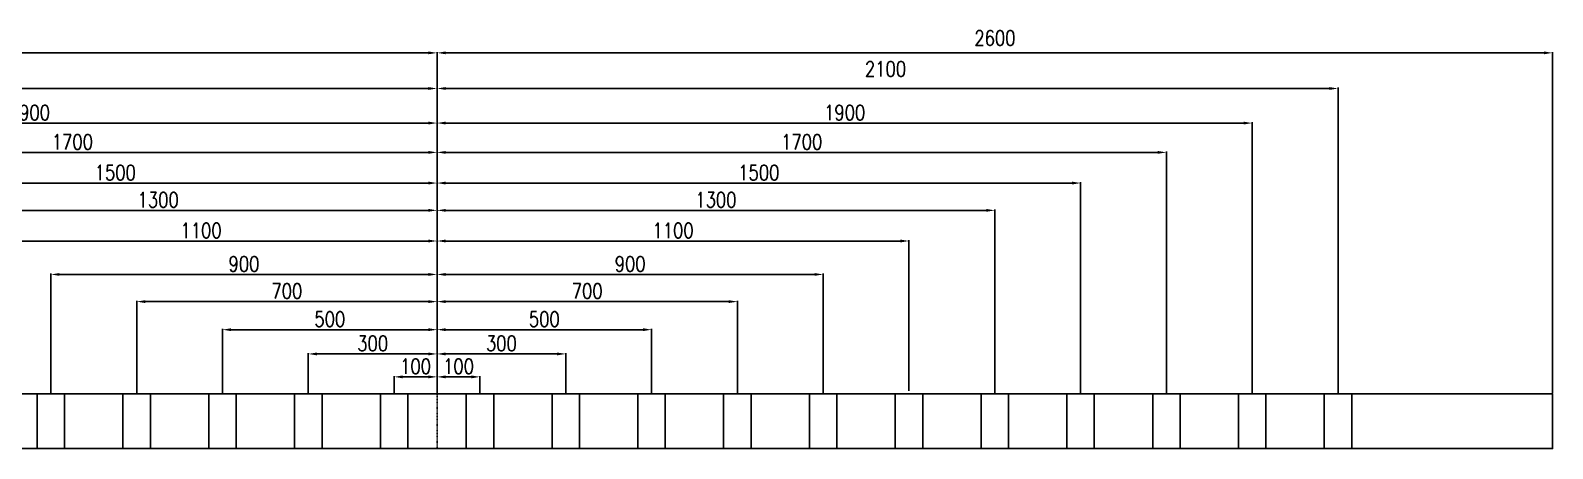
# Model space of a CAD drawing. Header units: millimetres. Extents: x 1541 to 289025, y -12015 to 47026.
# Drawn here: x 124318 to 127866, y 8766 to 9739 of the extents above; entities that cross this region are included whole.
import ezdxf

# ---------------------------------------------------------------- set-up
doc = ezdxf.new("R2010")
doc.units = ezdxf.units.MM
doc.header["$LTSCALE"] = 0.1
doc.linetypes.add('DASHDOT', pattern=[25.4, 12.7, -6.35, 0, -6.35])
for name, color, linetype in [('COTAS', 8, 'Continuous'), ('EJE PERNOS', 1, 'DASHDOT'), ('PERNOS', 3, 'Continuous'), ('PLATINA', 5, 'Continuous')]:
    doc.layers.add(name, color=color, linetype=linetype)
doc.styles.add('CNI_COTAS', font='romans.shx', dxfattribs={"width": 0.8})
doc.dimstyles.new('1.2', dxfattribs={"dimscale": 0, "dimtxt": 35, "dimasz": 20, "dimexe": 2, "dimexo": 2, "dimgap": 7, "dimtad": 1, "dimdec": 0, "dimzin": 4, "dimdsep": 46, "dimtxsty": 'CNI_COTAS', "dimcen": 0, "dimclrd": 256, "dimclrt": 3, "dimadec": 0, "dimazin": 0, "dimtfac": 1, "dimtdec": 0, "dimtmove": 2, "dimatfit": 0, "dimfxl": 0.05, "dimtolj": 1, "dimtzin": 0, "dimarcsym": 1})

# ---------------------------------------------------------------- blocks, each defined once
blk = doc.blocks.new('*D1057')
at = {"layer": 'COTAS', "color": 0, "lineweight": -2, "transparency": 16777216}
for p, q in [((125266, 8894.8), (125266, 8934.6)), ((125366, 8894.8), (125366, 8934.6))]:
    blk.add_line(p, q, dxfattribs=at)
at = {"layer": 'COTAS', "lineweight": -2, "transparency": 16777216}
blk.add_line((125346, 8932.6), (125286, 8932.6), dxfattribs=at)
at = {"layer": 'COTAS', "transparency": 16777216}
for points in [[(125286, 8935.9), (125286, 8929.2), (125266, 8932.6)], [(125346, 8935.9), (125346, 8929.2), (125366, 8932.6)]]:
    blk.add_solid(points, dxfattribs=at)
at = {"layer": 'Defpoints', "color": 0, "transparency": 16777216}
for p in [(125266, 8932.6), (125266, 8892.8), (125366, 8892.8)]:
    blk.add_point(p, dxfattribs=at)
at = {"layer": 'COTAS', "color": 3, "transparency": 16777216, "insert": (125316, 8957.1), "char_height": 35, "attachment_point": 5, "style": 'CNI_COTAS'}
blk.add_mtext('\\A1;100', dxfattribs=at)
blk = doc.blocks.new('*D1058')
at = {"layer": 'COTAS', "color": 0, "lineweight": -2, "transparency": 16777216}
for p, q in [((125266, 8894.8), (125266, 8988)), ((125566, 8894.8), (125566, 8988))]:
    blk.add_line(p, q, dxfattribs=at)
at = {"layer": 'COTAS', "lineweight": -2, "transparency": 16777216}
blk.add_line((125546, 8986), (125286, 8986), dxfattribs=at)
at = {"layer": 'COTAS', "transparency": 16777216}
for points in [[(125286, 8989.3), (125286, 8982.6), (125266, 8986)], [(125546, 8989.3), (125546, 8982.6), (125566, 8986)]]:
    blk.add_solid(points, dxfattribs=at)
at = {"layer": 'Defpoints', "color": 0, "transparency": 16777216}
for p in [(125266, 8986), (125266, 8892.8), (125566, 8892.8)]:
    blk.add_point(p, dxfattribs=at)
at = {"layer": 'COTAS', "color": 3, "transparency": 16777216, "insert": (125416, 9010.5), "char_height": 35, "attachment_point": 5, "style": 'CNI_COTAS'}
blk.add_mtext('\\A1;300', dxfattribs=at)
blk = doc.blocks.new('*D1059')
at = {"layer": 'COTAS', "color": 0, "lineweight": -2, "transparency": 16777216}
for p, q in [((125266, 8894.8), (125266, 9044.4)), ((125766, 8894.8), (125766, 9044.4))]:
    blk.add_line(p, q, dxfattribs=at)
at = {"layer": 'COTAS', "lineweight": -2, "transparency": 16777216}
blk.add_line((125746, 9042.4), (125286, 9042.4), dxfattribs=at)
at = {"layer": 'COTAS', "transparency": 16777216}
for points in [[(125286, 9045.8), (125286, 9039.1), (125266, 9042.4)], [(125746, 9045.8), (125746, 9039.1), (125766, 9042.4)]]:
    blk.add_solid(points, dxfattribs=at)
at = {"layer": 'Defpoints', "color": 0, "transparency": 16777216}
for p in [(125266, 9042.4), (125266, 8892.8), (125766, 8892.8)]:
    blk.add_point(p, dxfattribs=at)
at = {"layer": 'COTAS', "color": 3, "transparency": 16777216, "insert": (125516, 9066.9), "char_height": 35, "attachment_point": 5, "style": 'CNI_COTAS'}
blk.add_mtext('\\A1;500', dxfattribs=at)
blk = doc.blocks.new('*D1060')
at = {"layer": 'COTAS', "color": 0, "lineweight": -2, "transparency": 16777216}
for p, q in [((125266, 8894.8), (125266, 9109.7)), ((125966, 8894.8), (125966, 9109.7))]:
    blk.add_line(p, q, dxfattribs=at)
at = {"layer": 'COTAS', "lineweight": -2, "transparency": 16777216}
blk.add_line((125946, 9107.7), (125286, 9107.7), dxfattribs=at)
at = {"layer": 'COTAS', "transparency": 16777216}
for points in [[(125286, 9111.1), (125286, 9104.4), (125266, 9107.7)], [(125946, 9111.1), (125946, 9104.4), (125966, 9107.7)]]:
    blk.add_solid(points, dxfattribs=at)
at = {"layer": 'Defpoints', "color": 0, "transparency": 16777216}
for p in [(125266, 9107.7), (125266, 8892.8), (125966, 8892.8)]:
    blk.add_point(p, dxfattribs=at)
at = {"layer": 'COTAS', "color": 3, "transparency": 16777216, "insert": (125616, 9132.2), "char_height": 35, "attachment_point": 5, "style": 'CNI_COTAS'}
blk.add_mtext('\\A1;700', dxfattribs=at)
blk = doc.blocks.new('*D1061')
at = {"layer": 'COTAS', "color": 0, "lineweight": -2, "transparency": 16777216}
for p, q in [((125266, 8894.8), (125266, 9173)), ((126166, 8894.8), (126166, 9173))]:
    blk.add_line(p, q, dxfattribs=at)
at = {"layer": 'COTAS', "lineweight": -2, "transparency": 16777216}
blk.add_line((126146, 9171), (125286, 9171), dxfattribs=at)
at = {"layer": 'COTAS', "transparency": 16777216}
for points in [[(125286, 9174.3), (125286, 9167.7), (125266, 9171)], [(126146, 9174.3), (126146, 9167.7), (126166, 9171)]]:
    blk.add_solid(points, dxfattribs=at)
at = {"layer": 'Defpoints', "color": 0, "transparency": 16777216}
for p in [(125266, 9171), (125266, 8892.8), (126166, 8892.8)]:
    blk.add_point(p, dxfattribs=at)
at = {"layer": 'COTAS', "color": 3, "transparency": 16777216, "insert": (125716, 9195.5), "char_height": 35, "attachment_point": 5, "style": 'CNI_COTAS'}
blk.add_mtext('\\A1;900', dxfattribs=at)
blk = doc.blocks.new('*D1062')
at = {"layer": 'COTAS', "color": 0, "lineweight": -2, "transparency": 16777216}
for p, q in [((125266, 8894.8), (125266, 9250.8)), ((126366, 8899.8), (126366, 9250.8))]:
    blk.add_line(p, q, dxfattribs=at)
at = {"layer": 'COTAS', "lineweight": -2, "transparency": 16777216}
blk.add_line((126346, 9248.8), (125286, 9248.8), dxfattribs=at)
at = {"layer": 'COTAS', "transparency": 16777216}
for points in [[(125286, 9252.2), (125286, 9245.5), (125266, 9248.8)], [(126346, 9252.2), (126346, 9245.5), (126366, 9248.8)]]:
    blk.add_solid(points, dxfattribs=at)
at = {"layer": 'Defpoints', "color": 0, "transparency": 16777216}
for p in [(125266, 9248.8), (125266, 8892.8), (126366, 8897.8)]:
    blk.add_point(p, dxfattribs=at)
at = {"layer": 'COTAS', "color": 3, "transparency": 16777216, "insert": (125816, 9273.3), "char_height": 35, "attachment_point": 5, "style": 'CNI_COTAS'}
blk.add_mtext('\\A1;1100', dxfattribs=at)
blk = doc.blocks.new('*D1063')
at = {"layer": 'COTAS', "color": 0, "lineweight": -2, "transparency": 16777216}
for p, q in [((125266, 8894.8), (125266, 9322.2)), ((126566, 8894.8), (126566, 9322.2))]:
    blk.add_line(p, q, dxfattribs=at)
at = {"layer": 'COTAS', "lineweight": -2, "transparency": 16777216}
blk.add_line((126546, 9320.2), (125286, 9320.2), dxfattribs=at)
at = {"layer": 'COTAS', "transparency": 16777216}
for points in [[(125286, 9323.5), (125286, 9316.9), (125266, 9320.2)], [(126546, 9323.5), (126546, 9316.9), (126566, 9320.2)]]:
    blk.add_solid(points, dxfattribs=at)
at = {"layer": 'Defpoints', "color": 0, "transparency": 16777216}
for p in [(125266, 9320.2), (125266, 8892.8), (126566, 8892.8)]:
    blk.add_point(p, dxfattribs=at)
at = {"layer": 'COTAS', "color": 3, "transparency": 16777216, "insert": (125916, 9344.7), "char_height": 35, "attachment_point": 5, "style": 'CNI_COTAS'}
blk.add_mtext('\\A1;1300', dxfattribs=at)
blk = doc.blocks.new('*D1064')
at = {"layer": 'COTAS', "color": 0, "lineweight": -2, "transparency": 16777216}
for p, q in [((125266, 8894.8), (125266, 9385.7)), ((126766, 8894.8), (126766, 9385.7))]:
    blk.add_line(p, q, dxfattribs=at)
at = {"layer": 'COTAS', "lineweight": -2, "transparency": 16777216}
blk.add_line((126746, 9383.7), (125286, 9383.7), dxfattribs=at)
at = {"layer": 'COTAS', "transparency": 16777216}
for points in [[(125286, 9387.1), (125286, 9380.4), (125266, 9383.7)], [(126746, 9387.1), (126746, 9380.4), (126766, 9383.7)]]:
    blk.add_solid(points, dxfattribs=at)
at = {"layer": 'Defpoints', "color": 0, "transparency": 16777216}
for p in [(125266, 9383.7), (125266, 8892.8), (126766, 8892.8)]:
    blk.add_point(p, dxfattribs=at)
at = {"layer": 'COTAS', "color": 3, "transparency": 16777216, "insert": (126016, 9408.2), "char_height": 35, "attachment_point": 5, "style": 'CNI_COTAS'}
blk.add_mtext('\\A1;1500', dxfattribs=at)
blk = doc.blocks.new('*D1065')
at = {"layer": 'COTAS', "color": 0, "lineweight": -2, "transparency": 16777216}
for p, q in [((125266, 8901.8), (125266, 9457.1)), ((126966, 8894.8), (126966, 9457.1))]:
    blk.add_line(p, q, dxfattribs=at)
at = {"layer": 'COTAS', "lineweight": -2, "transparency": 16777216}
blk.add_line((126946, 9455.1), (125286, 9455.1), dxfattribs=at)
at = {"layer": 'COTAS', "transparency": 16777216}
for points in [[(125286, 9458.4), (125286, 9451.8), (125266, 9455.1)], [(126946, 9458.4), (126946, 9451.8), (126966, 9455.1)]]:
    blk.add_solid(points, dxfattribs=at)
at = {"layer": 'Defpoints', "color": 0, "transparency": 16777216}
for p in [(125266, 9455.1), (125266, 8899.8), (126966, 8892.8)]:
    blk.add_point(p, dxfattribs=at)
at = {"layer": 'COTAS', "color": 3, "transparency": 16777216, "insert": (126116, 9479.6), "char_height": 35, "attachment_point": 5, "style": 'CNI_COTAS'}
blk.add_mtext('\\A1;1700', dxfattribs=at)
blk = doc.blocks.new('*D1066')
at = {"layer": 'COTAS', "color": 0, "lineweight": -2, "transparency": 16777216}
for p, q in [((125266, 8901.8), (125266, 9525.4)), ((127166, 8894.8), (127166, 9525.4))]:
    blk.add_line(p, q, dxfattribs=at)
at = {"layer": 'COTAS', "lineweight": -2, "transparency": 16777216}
blk.add_line((127146, 9523.4), (125286, 9523.4), dxfattribs=at)
at = {"layer": 'COTAS', "transparency": 16777216}
for points in [[(125286, 9526.7), (125286, 9520.1), (125266, 9523.4)], [(127146, 9526.7), (127146, 9520.1), (127166, 9523.4)]]:
    blk.add_solid(points, dxfattribs=at)
at = {"layer": 'Defpoints', "color": 0, "transparency": 16777216}
for p in [(125266, 9523.4), (125266, 8899.8), (127166, 8892.8)]:
    blk.add_point(p, dxfattribs=at)
at = {"layer": 'COTAS', "color": 3, "transparency": 16777216, "insert": (126216, 9547.9), "char_height": 35, "attachment_point": 5, "style": 'CNI_COTAS'}
blk.add_mtext('\\A1;1900', dxfattribs=at)
blk = doc.blocks.new('*D1067')
at = {"layer": 'COTAS', "color": 0, "lineweight": -2, "transparency": 16777216}
for p, q in [((125266, 8901.8), (125266, 9605.9)), ((127366, 8894.8), (127366, 9605.9))]:
    blk.add_line(p, q, dxfattribs=at)
at = {"layer": 'COTAS', "lineweight": -2, "transparency": 16777216}
blk.add_line((127346, 9603.9), (125286, 9603.9), dxfattribs=at)
at = {"layer": 'COTAS', "transparency": 16777216}
for points in [[(125286, 9607.2), (125286, 9600.6), (125266, 9603.9)], [(127346, 9607.2), (127346, 9600.6), (127366, 9603.9)]]:
    blk.add_solid(points, dxfattribs=at)
at = {"layer": 'Defpoints', "color": 0, "transparency": 16777216}
for p in [(125266, 9603.9), (125266, 8899.8), (127366, 8892.8)]:
    blk.add_point(p, dxfattribs=at)
at = {"layer": 'COTAS', "color": 3, "transparency": 16777216, "insert": (126311.3, 9649.5), "char_height": 35, "attachment_point": 5, "style": 'CNI_COTAS'}
blk.add_mtext('\\A1;2100', dxfattribs=at)
blk = doc.blocks.new('*D1068')
at = {"layer": 'COTAS', "color": 0, "lineweight": -2, "transparency": 16777216}
for p, q in [((125166, 8894.8), (125166, 8934.6)), ((125266, 8894.8), (125266, 8934.6))]:
    blk.add_line(p, q, dxfattribs=at)
at = {"layer": 'COTAS', "lineweight": -2, "transparency": 16777216}
blk.add_line((125186, 8932.6), (125246, 8932.6), dxfattribs=at)
at = {"layer": 'COTAS', "transparency": 16777216}
for points in [[(125186, 8935.9), (125186, 8929.2), (125166, 8932.6)], [(125246, 8935.9), (125246, 8929.2), (125266, 8932.6)]]:
    blk.add_solid(points, dxfattribs=at)
at = {"layer": 'Defpoints', "color": 0, "transparency": 16777216}
for p in [(125266, 8932.6), (125166, 8892.8), (125266, 8892.8)]:
    blk.add_point(p, dxfattribs=at)
at = {"layer": 'COTAS', "color": 3, "transparency": 16777216, "insert": (125216, 8957.1), "char_height": 35, "attachment_point": 5, "style": 'CNI_COTAS'}
blk.add_mtext('\\A1;100', dxfattribs=at)
blk = doc.blocks.new('*D1069')
at = {"layer": 'COTAS', "color": 0, "lineweight": -2, "transparency": 16777216}
for p, q in [((124966, 8894.8), (124966, 8988)), ((125266, 8894.8), (125266, 8988))]:
    blk.add_line(p, q, dxfattribs=at)
at = {"layer": 'COTAS', "lineweight": -2, "transparency": 16777216}
blk.add_line((124986, 8986), (125246, 8986), dxfattribs=at)
at = {"layer": 'COTAS', "transparency": 16777216}
for points in [[(124986, 8989.3), (124986, 8982.6), (124966, 8986)], [(125246, 8989.3), (125246, 8982.6), (125266, 8986)]]:
    blk.add_solid(points, dxfattribs=at)
at = {"layer": 'Defpoints', "color": 0, "transparency": 16777216}
for p in [(125266, 8986), (124966, 8892.8), (125266, 8892.8)]:
    blk.add_point(p, dxfattribs=at)
at = {"layer": 'COTAS', "color": 3, "transparency": 16777216, "insert": (125116, 9010.5), "char_height": 35, "attachment_point": 5, "style": 'CNI_COTAS'}
blk.add_mtext('\\A1;300', dxfattribs=at)
blk = doc.blocks.new('*D1070')
at = {"layer": 'COTAS', "color": 0, "lineweight": -2, "transparency": 16777216}
for p, q in [((124766, 8894.8), (124766, 9044.4)), ((125266, 8894.8), (125266, 9044.4))]:
    blk.add_line(p, q, dxfattribs=at)
at = {"layer": 'COTAS', "lineweight": -2, "transparency": 16777216}
blk.add_line((124786, 9042.4), (125246, 9042.4), dxfattribs=at)
at = {"layer": 'COTAS', "transparency": 16777216}
for points in [[(124786, 9045.8), (124786, 9039.1), (124766, 9042.4)], [(125246, 9045.8), (125246, 9039.1), (125266, 9042.4)]]:
    blk.add_solid(points, dxfattribs=at)
at = {"layer": 'Defpoints', "color": 0, "transparency": 16777216}
for p in [(125266, 9042.4), (124766, 8892.8), (125266, 8892.8)]:
    blk.add_point(p, dxfattribs=at)
at = {"layer": 'COTAS', "color": 3, "transparency": 16777216, "insert": (125016, 9066.9), "char_height": 35, "attachment_point": 5, "style": 'CNI_COTAS'}
blk.add_mtext('\\A1;500', dxfattribs=at)
blk = doc.blocks.new('*D1071')
at = {"layer": 'COTAS', "color": 0, "lineweight": -2, "transparency": 16777216}
for p, q in [((124566, 8894.8), (124566, 9109.7)), ((125266, 8894.8), (125266, 9109.7))]:
    blk.add_line(p, q, dxfattribs=at)
at = {"layer": 'COTAS', "lineweight": -2, "transparency": 16777216}
blk.add_line((124586, 9107.7), (125246, 9107.7), dxfattribs=at)
at = {"layer": 'COTAS', "transparency": 16777216}
for points in [[(124586, 9111.1), (124586, 9104.4), (124566, 9107.7)], [(125246, 9111.1), (125246, 9104.4), (125266, 9107.7)]]:
    blk.add_solid(points, dxfattribs=at)
at = {"layer": 'Defpoints', "color": 0, "transparency": 16777216}
for p in [(125266, 9107.7), (124566, 8892.8), (125266, 8892.8)]:
    blk.add_point(p, dxfattribs=at)
at = {"layer": 'COTAS', "color": 3, "transparency": 16777216, "insert": (124916, 9132.2), "char_height": 35, "attachment_point": 5, "style": 'CNI_COTAS'}
blk.add_mtext('\\A1;700', dxfattribs=at)
blk = doc.blocks.new('*D1072')
at = {"layer": 'COTAS', "color": 0, "lineweight": -2, "transparency": 16777216}
for p, q in [((124366, 8894.8), (124366, 9173)), ((125266, 8894.8), (125266, 9173))]:
    blk.add_line(p, q, dxfattribs=at)
at = {"layer": 'COTAS', "lineweight": -2, "transparency": 16777216}
blk.add_line((124386, 9171), (125246, 9171), dxfattribs=at)
at = {"layer": 'COTAS', "transparency": 16777216}
for points in [[(124386, 9174.3), (124386, 9167.7), (124366, 9171)], [(125246, 9174.3), (125246, 9167.7), (125266, 9171)]]:
    blk.add_solid(points, dxfattribs=at)
at = {"layer": 'Defpoints', "color": 0, "transparency": 16777216}
for p in [(125266, 9171), (124366, 8892.8), (125266, 8892.8)]:
    blk.add_point(p, dxfattribs=at)
at = {"layer": 'COTAS', "color": 3, "transparency": 16777216, "insert": (124816, 9195.5), "char_height": 35, "attachment_point": 5, "style": 'CNI_COTAS'}
blk.add_mtext('\\A1;900', dxfattribs=at)
blk = doc.blocks.new('*D1073')
at = {"layer": 'COTAS', "color": 0, "lineweight": -2, "transparency": 16777216}
for p, q in [((124166, 8899.8), (124166, 9250.8)), ((125266, 8894.8), (125266, 9250.8))]:
    blk.add_line(p, q, dxfattribs=at)
at = {"layer": 'COTAS', "lineweight": -2, "transparency": 16777216}
blk.add_line((124186, 9248.8), (125246, 9248.8), dxfattribs=at)
at = {"layer": 'COTAS', "transparency": 16777216}
for points in [[(124186, 9252.2), (124186, 9245.5), (124166, 9248.8)], [(125246, 9252.2), (125246, 9245.5), (125266, 9248.8)]]:
    blk.add_solid(points, dxfattribs=at)
at = {"layer": 'Defpoints', "color": 0, "transparency": 16777216}
for p in [(125266, 9248.8), (124166, 8897.8), (125266, 8892.8)]:
    blk.add_point(p, dxfattribs=at)
at = {"layer": 'COTAS', "color": 3, "transparency": 16777216, "insert": (124716, 9273.3), "char_height": 35, "attachment_point": 5, "style": 'CNI_COTAS'}
blk.add_mtext('\\A1;1100', dxfattribs=at)
blk = doc.blocks.new('*D1074')
at = {"layer": 'COTAS', "color": 0, "lineweight": -2, "transparency": 16777216}
for p, q in [((123966, 8894.8), (123966, 9322.2)), ((125266, 8894.8), (125266, 9322.2))]:
    blk.add_line(p, q, dxfattribs=at)
at = {"layer": 'COTAS', "lineweight": -2, "transparency": 16777216}
blk.add_line((123986, 9320.2), (125246, 9320.2), dxfattribs=at)
at = {"layer": 'COTAS', "transparency": 16777216}
for points in [[(123986, 9323.5), (123986, 9316.9), (123966, 9320.2)], [(125246, 9323.5), (125246, 9316.9), (125266, 9320.2)]]:
    blk.add_solid(points, dxfattribs=at)
at = {"layer": 'Defpoints', "color": 0, "transparency": 16777216}
for p in [(125266, 9320.2), (123966, 8892.8), (125266, 8892.8)]:
    blk.add_point(p, dxfattribs=at)
at = {"layer": 'COTAS', "color": 3, "transparency": 16777216, "insert": (124616, 9344.7), "char_height": 35, "attachment_point": 5, "style": 'CNI_COTAS'}
blk.add_mtext('\\A1;1300', dxfattribs=at)
blk = doc.blocks.new('*D1075')
at = {"layer": 'COTAS', "color": 0, "lineweight": -2, "transparency": 16777216}
for p, q in [((123766, 8894.8), (123766, 9385.7)), ((125266, 8894.8), (125266, 9385.7))]:
    blk.add_line(p, q, dxfattribs=at)
at = {"layer": 'COTAS', "lineweight": -2, "transparency": 16777216}
blk.add_line((123786, 9383.7), (125246, 9383.7), dxfattribs=at)
at = {"layer": 'COTAS', "transparency": 16777216}
for points in [[(123786, 9387.1), (123786, 9380.4), (123766, 9383.7)], [(125246, 9387.1), (125246, 9380.4), (125266, 9383.7)]]:
    blk.add_solid(points, dxfattribs=at)
at = {"layer": 'Defpoints', "color": 0, "transparency": 16777216}
for p in [(125266, 9383.7), (123766, 8892.8), (125266, 8892.8)]:
    blk.add_point(p, dxfattribs=at)
at = {"layer": 'COTAS', "color": 3, "transparency": 16777216, "insert": (124516, 9408.2), "char_height": 35, "attachment_point": 5, "style": 'CNI_COTAS'}
blk.add_mtext('\\A1;1500', dxfattribs=at)
blk = doc.blocks.new('*D1076')
at = {"layer": 'COTAS', "color": 0, "lineweight": -2, "transparency": 16777216}
for p, q in [((123566, 8894.8), (123566, 9457.1)), ((125266, 8901.8), (125266, 9457.1))]:
    blk.add_line(p, q, dxfattribs=at)
at = {"layer": 'COTAS', "lineweight": -2, "transparency": 16777216}
blk.add_line((123586, 9455.1), (125246, 9455.1), dxfattribs=at)
at = {"layer": 'COTAS', "transparency": 16777216}
for points in [[(123586, 9458.4), (123586, 9451.8), (123566, 9455.1)], [(125246, 9458.4), (125246, 9451.8), (125266, 9455.1)]]:
    blk.add_solid(points, dxfattribs=at)
at = {"layer": 'Defpoints', "color": 0, "transparency": 16777216}
for p in [(125266, 9455.1), (123566, 8892.8), (125266, 8899.8)]:
    blk.add_point(p, dxfattribs=at)
at = {"layer": 'COTAS', "color": 3, "transparency": 16777216, "insert": (124416, 9479.6), "char_height": 35, "attachment_point": 5, "style": 'CNI_COTAS'}
blk.add_mtext('\\A1;1700', dxfattribs=at)
blk = doc.blocks.new('*D1077')
at = {"layer": 'COTAS', "color": 0, "lineweight": -2, "transparency": 16777216}
for p, q in [((123366, 8894.8), (123366, 9525.4)), ((125266, 8901.8), (125266, 9525.4))]:
    blk.add_line(p, q, dxfattribs=at)
at = {"layer": 'COTAS', "lineweight": -2, "transparency": 16777216}
blk.add_line((123386, 9523.4), (125246, 9523.4), dxfattribs=at)
at = {"layer": 'COTAS', "transparency": 16777216}
for points in [[(123386, 9526.7), (123386, 9520.1), (123366, 9523.4)], [(125246, 9526.7), (125246, 9520.1), (125266, 9523.4)]]:
    blk.add_solid(points, dxfattribs=at)
at = {"layer": 'Defpoints', "color": 0, "transparency": 16777216}
for p in [(125266, 9523.4), (123366, 8892.8), (125266, 8899.8)]:
    blk.add_point(p, dxfattribs=at)
at = {"layer": 'COTAS', "color": 3, "transparency": 16777216, "insert": (124316, 9547.9), "char_height": 35, "attachment_point": 5, "style": 'CNI_COTAS'}
blk.add_mtext('\\A1;1900', dxfattribs=at)
blk = doc.blocks.new('*D1078')
at = {"layer": 'COTAS', "color": 0, "lineweight": -2, "transparency": 16777216}
for p, q in [((123166, 8894.8), (123166, 9605.9)), ((125266, 8901.8), (125266, 9605.9))]:
    blk.add_line(p, q, dxfattribs=at)
at = {"layer": 'COTAS', "lineweight": -2, "transparency": 16777216}
blk.add_line((123186, 9603.9), (125246, 9603.9), dxfattribs=at)
at = {"layer": 'COTAS', "transparency": 16777216}
for points in [[(123186, 9607.2), (123186, 9600.6), (123166, 9603.9)], [(125246, 9607.2), (125246, 9600.6), (125266, 9603.9)]]:
    blk.add_solid(points, dxfattribs=at)
at = {"layer": 'Defpoints', "color": 0, "transparency": 16777216}
for p in [(125266, 9603.9), (123166, 8892.8), (125266, 8899.8)]:
    blk.add_point(p, dxfattribs=at)
at = {"layer": 'COTAS', "color": 3, "transparency": 16777216, "insert": (124216, 9628.4), "char_height": 35, "attachment_point": 5, "style": 'CNI_COTAS'}
blk.add_mtext('\\A1;2100', dxfattribs=at)
blk = doc.blocks.new('*D1079')
at = {"layer": 'COTAS', "color": 0, "lineweight": -2, "transparency": 16777216}
for p, q in [((122666, 8894.8), (122666, 9688.8)), ((125266, 8894.8), (125266, 9688.8))]:
    blk.add_line(p, q, dxfattribs=at)
at = {"layer": 'COTAS', "lineweight": -2, "transparency": 16777216}
blk.add_line((122686, 9686.8), (125246, 9686.8), dxfattribs=at)
at = {"layer": 'COTAS', "transparency": 16777216}
for points in [[(122686, 9690.1), (122686, 9683.5), (122666, 9686.8)], [(125246, 9690.1), (125246, 9683.5), (125266, 9686.8)]]:
    blk.add_solid(points, dxfattribs=at)
at = {"layer": 'Defpoints', "color": 0, "transparency": 16777216}
for p in [(125266, 9686.8), (122666, 8892.8), (125266, 8892.8)]:
    blk.add_point(p, dxfattribs=at)
at = {"layer": 'COTAS', "color": 3, "transparency": 16777216, "insert": (123966, 9711.3), "char_height": 35, "attachment_point": 5, "style": 'CNI_COTAS'}
blk.add_mtext('\\A1;2600', dxfattribs=at)
blk = doc.blocks.new('*D1080')
at = {"layer": 'COTAS', "color": 0, "lineweight": -2, "transparency": 16777216}
for p, q in [((125266, 8894.8), (125266, 9688.8)), ((127866, 8894.8), (127866, 9688.8))]:
    blk.add_line(p, q, dxfattribs=at)
at = {"layer": 'COTAS', "lineweight": -2, "transparency": 16777216}
blk.add_line((127846, 9686.8), (125286, 9686.8), dxfattribs=at)
at = {"layer": 'COTAS', "transparency": 16777216}
for points in [[(125286, 9690.1), (125286, 9683.5), (125266, 9686.8)], [(127846, 9690.1), (127846, 9683.5), (127866, 9686.8)]]:
    blk.add_solid(points, dxfattribs=at)
at = {"layer": 'Defpoints', "color": 0, "transparency": 16777216}
for p in [(125266, 9686.8), (125266, 8892.8), (127866, 8892.8)]:
    blk.add_point(p, dxfattribs=at)
at = {"layer": 'COTAS', "color": 3, "transparency": 16777216, "insert": (126566.3, 9721.4), "char_height": 35, "attachment_point": 5, "style": 'CNI_COTAS'}
blk.add_mtext('\\A1;2600', dxfattribs=at)
blk = doc.blocks.new('A$C27d15630')
at = {"layer": 'EJE PERNOS', "color": 4}
blk.add_line((125266, 8765.8), (125266, 8892.8), dxfattribs=at)
at = {"layer": 'PERNOS'}
for p, q in [((124334, 8765.8), (124334, 8892.8)), ((124398, 8765.8), (124398, 8892.8)), ((124534, 8765.8), (124534, 8892.8)), ((124598, 8765.8), (124598, 8892.8)), ((124734, 8765.8), (124734, 8892.8)), ((124798, 8765.8), (124798, 8892.8)), ((124934, 8765.8), (124934, 8892.8)), ((124998, 8765.8), (124998, 8892.8)), ((125134, 8765.8), (125134, 8892.8)), ((125198, 8765.8), (125198, 8892.8)), ((125334, 8765.8), (125334, 8892.8)), ((125398, 8765.8), (125398, 8892.8)), ((125534, 8765.8), (125534, 8892.8)), ((125598, 8765.8), (125598, 8892.8)), ((125734, 8765.8), (125734, 8892.8)), ((125798, 8765.8), (125798, 8892.8)), ((125934, 8765.8), (125934, 8892.8)), ((125998, 8765.8), (125998, 8892.8)), ((126134, 8765.8), (126134, 8892.8)), ((126198, 8765.8), (126198, 8892.8)), ((126334, 8765.8), (126334, 8892.8)), ((126398, 8765.8), (126398, 8892.8)), ((126534, 8765.8), (126534, 8892.8)), ((126598, 8765.8), (126598, 8892.8)), ((126734, 8765.8), (126734, 8892.8)), ((126798, 8765.8), (126798, 8892.8)), ((126934, 8765.8), (126934, 8892.8)), ((126998, 8765.8), (126998, 8892.8)), ((127134, 8765.8), (127134, 8892.8)), ((127198, 8765.8), (127198, 8892.8)), ((127334, 8765.8), (127334, 8892.8)), ((127398, 8765.8), (127398, 8892.8))]:
    blk.add_line(p, q, dxfattribs=at)
at = {"layer": 'PLATINA'}
blk.add_lwpolyline([(122666, 8892.8), (127866, 8892.8), (127866, 8765.8), (122666, 8765.8)], close=True, dxfattribs=at)
at = {"layer": 'COTAS'}
for base, p1, p2, picture, middle in [((125266, 9686.8), (122666, 8892.8), (125266, 8892.8), '*D1079', (123966, 9711.3)), ((125266, 9523.4), (127166, 8892.8), (125266, 8899.8), '*D1066', (126216, 9547.9)), ((125266, 9455.1), (126966, 8892.8), (125266, 8899.8), '*D1065', (126116, 9479.6)), ((125266, 9383.7), (126766, 8892.8), (125266, 8892.8), '*D1064', (126016, 9408.2)), ((125266, 9320.2), (126566, 8892.8), (125266, 8892.8), '*D1063', (125916, 9344.7)), ((125266, 9248.8), (126366, 8897.8), (125266, 8892.8), '*D1062', (125816, 9273.3)), ((125266, 9171), (126166, 8892.8), (125266, 8892.8), '*D1061', (125716, 9195.5)), ((125266, 9107.7), (125966, 8892.8), (125266, 8892.8), '*D1060', (125616, 9132.2)), ((125266, 9042.4), (125766, 8892.8), (125266, 8892.8), '*D1059', (125516, 9066.9)), ((125266, 8986), (125566, 8892.8), (125266, 8892.8), '*D1058', (125416, 9010.5)), ((125266, 8932.6), (125366, 8892.8), (125266, 8892.8), '*D1057', (125316, 8957.1))]:
    dim = blk.add_linear_dim(base=base, p1=p1, p2=p2, dimstyle='1.2', override={"dimscale": 1}, dxfattribs=at)
    dim.commit()
    dim.dimension.update_dxf_attribs({"geometry": picture, "text_midpoint": middle})
for base, p1, p2, picture, middle in [((125266, 9686.8), (127866, 8892.8), (125266, 8892.8), '*D1080', (126566.3, 9721.4)), ((125266, 9603.9), (127366, 8892.8), (125266, 8899.8), '*D1067', (126311.3, 9649.5))]:
    dim = blk.add_linear_dim(base=base, p1=p1, p2=p2, dimstyle='1.2', override={"dimscale": 1}, dxfattribs=at)
    dim.commit()
    dim.dimension.update_dxf_attribs({"geometry": picture, "text_midpoint": middle, "dimtype": 128})
for base, p1, p2, picture, middle in [((125266, 9603.9), (123166, 8892.8), (125266, 8899.8), '*D1078', (124216, 9628.4)), ((125266, 9523.4), (123366, 8892.8), (125266, 8899.8), '*D1077', (124316, 9547.9)), ((125266, 9455.1), (123566, 8892.8), (125266, 8899.8), '*D1076', (124416, 9479.6)), ((125266, 9383.7), (123766, 8892.8), (125266, 8892.8), '*D1075', (124516, 9408.2)), ((125266, 9320.2), (123966, 8892.8), (125266, 8892.8), '*D1074', (124616, 9344.7)), ((125266, 9248.8), (124166, 8897.8), (125266, 8892.8), '*D1073', (124716, 9273.3)), ((125266, 9171), (124366, 8892.8), (125266, 8892.8), '*D1072', (124816, 9195.5)), ((125266, 9107.7), (124566, 8892.8), (125266, 8892.8), '*D1071', (124916, 9132.2)), ((125266, 9042.4), (124766, 8892.8), (125266, 8892.8), '*D1070', (125016, 9066.9)), ((125266, 8986), (124966, 8892.8), (125266, 8892.8), '*D1069', (125116, 9010.5)), ((125266, 8932.6), (125166, 8892.8), (125266, 8892.8), '*D1068', (125216, 8957.1))]:
    dim = blk.add_linear_dim(base=base, p1=p1, p2=p2, angle=180, dimstyle='1.2', override={"dimscale": 1}, dxfattribs=at)
    dim.commit()
    dim.dimension.update_dxf_attribs({"geometry": picture, "text_midpoint": middle})

msp = doc.modelspace()

# ---------------------------------------------------------------- block references
at = {"layer": 'COTAS'}
msp.add_blockref('A$C27d15630', (0, 0), dxfattribs=at)

doc.saveas('drawing.dxf')
